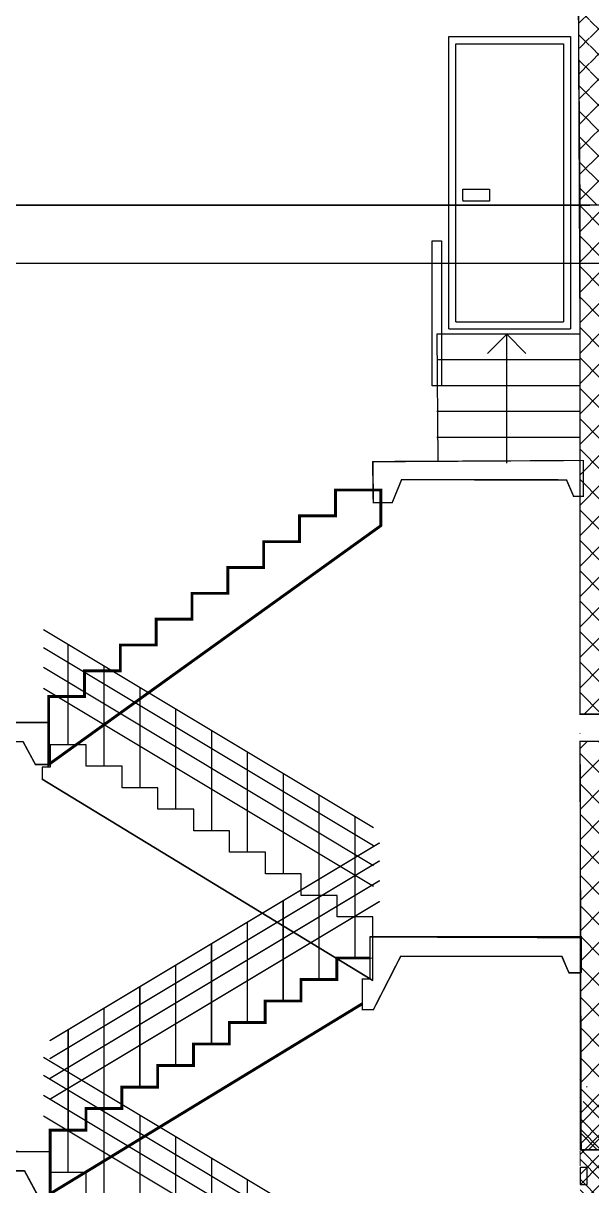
# Model space of a CAD drawing. Header units: inches. Extents: x -2431 to 214825, y 3 to 92804.
# Drawn here: x 159470 to 163436, y 44803 to 52909 of the extents above; entities that cross this region are included whole.
import ezdxf

# ---------------------------------------------------------------- set-up
doc = ezdxf.new("R2010")
doc.units = ezdxf.units.IN
doc.header["$MEASUREMENT"] = 0
for name, color, linetype, lineweight in [('A-FLOR', 250, 'Continuous', 9), ('A-WALL', 250, 'Continuous', 9), ('A-WALL-PATT', 250, 'Continuous', 25)]:
    doc.layers.add(name, color=color, linetype=linetype, lineweight=lineweight)
doc.layers.add('Фундамент', color=30, linetype='Continuous')

msp = doc.modelspace()

# ---------------------------------------------------------------- hatches: boundary and pattern name
h = msp.add_hatch()
h.set_pattern_fill('ANSI37', color=256, scale=1000)
h.set_pattern_definition([(45, (-196876.6952377865, 8232.42565988726), (-88.38834764831844, 88.38834764831844), []), (135, (-196876.6952377865, 8232.42565988726), (-88.38834764831844, -88.38834764831843), [])])
h.paths.add_polyline_path([(163416.8728969806, 53367.84560130723), (163346.7736419047, 53370.08318176854), (163354.447730572, 51640.74681734707), (163427.4477305721, 51640.74681734713)])
h.paths.add_polyline_path([(163497.3205860327, 53368.96439133142), (163422.3213877018, 53368.9643917444), (163427.4477305721, 51640.74681734713), (163502.447730572, 51640.74681734719)])
at = {"layer": 'A-WALL-PATT', "lineweight": 9}
h = msp.add_hatch(dxfattribs=at)
h.set_pattern_fill('FP_2', color=256, style=0, pattern_type=2)
h.set_pattern_definition([(45, (164716.2814225166, 26090.74681734701), (-106.0660171779821, 106.0660171779821), []), (135, (164716.2814225166, 26090.74681734701), (-106.0660171779821, -106.0660171779821), [])])
h.paths.add_polyline_path([(163500.447730572, 47900.81952743517), (163354.447730572, 47900.81952743517), (163354.447730572, 44440.74681734713), (163500.447730572, 44440.74681734713)])
h.paths.add_polyline_path([(163354.447730572, 48091.0948898489), (163500.447730572, 48091.0948898489), (163500.447730572, 51640.74681734707), (163354.447730572, 51640.74681734707)])
h = msp.add_hatch(dxfattribs=at)
h.set_pattern_fill('FP_3', color=256, style=0, pattern_type=2)
h.set_pattern_definition([(45, (164716.2814225166, 26690.74681734701), (-251.4471713899363, 251.4471713899363), []), (45, (164716.2814225166, 27071.74681734701), (-251.4471713899363, 251.4471713899363), [])])
h.paths.add_polyline_path([(163352.447730572, 45040.74681734713), (163354.447730572, 45040.74681734713), (163354.447730572, 48640.74681734713), (163352.447730572, 48640.74681734713), (163352.447730572, 45487.83385244384)], flags=0)
h = msp.add_hatch(dxfattribs=at)
h.set_pattern_fill('FP_3', color=256, style=0, pattern_type=2)
h.set_pattern_definition([(45, (164716.2814225166, 27290.74681734701), (-251.4471713899363, 251.4471713899363), []), (45, (164716.2814225166, 27671.74681734701), (-251.4471713899363, 251.4471713899363), [])])
h.paths.add_polyline_path([(163352.447730572, 42040.74681734713), (163354.447730572, 42040.74681734713), (163354.447730572, 45640.74681734713), (163352.447730572, 45640.74681734713), (163352.447730572, 42570.46314815222)], flags=0)
h = msp.add_hatch(dxfattribs=at)
h.set_pattern_fill('FP_2', color=256, style=0, pattern_type=2)
h.set_pattern_definition([(45, (164716.2814225166, 27290.74681734701), (-106.0660171779821, 106.0660171779821), []), (135, (164716.2814225166, 27290.74681734701), (-106.0660171779821, -106.0660171779821), [])])
h.paths.add_polyline_path([(163500.447730572, 45388.9989342253), (163354.447730572, 45388.9989342253), (163354.447730572, 42040.74681734713), (163500.447730572, 42040.74681734713)])
h.paths.add_polyline_path([(163355.883689857, 45490.74681734713), (163404.2844127769, 45490.74681734713), (163404.2844127769, 45530.74681734713), (163355.883689857, 45530.74681734713)])

# ---------------------------------------------------------------- linework, layer by layer
for p, q in [((163354.447730572, 51640.74681734719), (163341.8352945537, 53360.12118045182)), ((162437.9526694885, 50776.99040273711), (162437.9526694885, 52815.91662468028)), ((162437.9526694885, 52815.91662468028), (163288.5348203527, 52815.91662468028)), ((163288.5348203527, 52815.91662468028), (163288.5348203527, 50776.99040273711)), ((162487.9526694885, 50826.99040273711), (162487.9526694886, 52765.91662468028)), ((162487.9526694886, 52765.91662468028), (163238.5348203527, 52765.91662468028)), ((163238.5348203527, 52765.91662468028), (163238.5348203527, 50826.99040273711)), ((162536.6223424408, 51675.53680679452), (162536.6223424408, 51751.31858251145)), ((162536.6223424408, 51751.31858251145), (162722.1694800926, 51751.31858251145)), ((162722.1694800926, 51751.31858251145), (162722.1694800926, 51669.08694370947)), ((162368.0765086684, 51640.74681734707), (162315.6373692234, 51640.74681734707)), ((162536.6223424408, 51675.53680679452), (162536.6223424408, 51669.08694370947)), ((162722.1694800926, 51669.08694370947), (162536.6223424408, 51669.08694370947)), ((163502.447730572, 51640.74681734719), (163354.447730572, 51640.74681734707)), ((162487.9526694885, 50826.99040273711), (163238.5348203526, 50826.99040273711)), ((162437.9526694885, 50776.99040273711), (163288.5348203526, 50776.99040273711)), ((163354.447730572, 50740.74681734707), (162355.5765086684, 50740.74681734707)), ((162355.5765086684, 50740.74681734707), (162361.2090798963, 49853.3762146224)), ((162842.6765086684, 50740.74681734707), (162708.2737009984, 50606.34400967706)), ((162842.6765086684, 49840.74681734707), (162842.6765086684, 50740.74681734707)), ((162842.6765086684, 50740.74681734707), (162977.0793163384, 50606.34400967706)), ((163354.447730572, 50560.74681734707), (163354.447730572, 50740.74681734707)), ((163354.447730572, 50560.74681734707), (162355.5765086684, 50560.74681734707)), ((163354.447730572, 50380.74681734707), (163354.447730572, 50560.74681734707)), ((163354.447730572, 50380.74681734707), (162355.5765086684, 50380.74681734707)), ((163354.447730572, 50200.74681734707), (163354.447730572, 50380.74681734707)), ((163354.447730572, 50200.74681734707), (162355.5765086684, 50200.74681734707)), ((163354.447730572, 50020.74681734707), (163354.447730572, 50200.74681734707)), ((163354.447730572, 50020.74681734707), (162355.5765086684, 50020.74681734707)), ((163354.447730572, 49840.74681734707), (163354.447730572, 50020.74681734707)), ((161911.1394970783, 49653.66900025442), (161909.8821786598, 49851.7503662337)), ((161647.7790417868, 49473.66900025442), (161647.7790417868, 49653.66900025442)), ((161647.7790417868, 49653.66900025442), (161911.1394970783, 49653.66900025442)), ((161964.7878375351, 49405.33355700201), (161964.7878375351, 49566.01838195729)), ((161397.7790417868, 49293.66900025442), (161397.7790417868, 49473.66900025442)), ((161397.7790417868, 49473.66900025442), (161647.7790417868, 49473.66900025442)), ((159647.7790417868, 47739.9177916646), (161964.7878375351, 49405.33355700201)), ((161147.7790417868, 49113.66900025442), (161147.7790417868, 49293.66900025442)), ((161147.7790417868, 49293.66900025442), (161397.7790417868, 49293.66900025442)), ((160897.7790417868, 48933.66900025442), (160897.7790417868, 49113.66900025442)), ((160897.7790417868, 49113.66900025442), (161147.7790417868, 49113.66900025442)), ((160647.7790417868, 48753.66900025442), (160647.7790417868, 48933.66900025442)), ((160647.7790417868, 48933.66900025442), (160897.7790417868, 48933.66900025442)), ((160397.7790417868, 48573.66900025442), (160397.7790417868, 48753.66900025442)), ((160397.7790417868, 48753.66900025442), (160647.7790417868, 48753.66900025442)), ((160147.7790417868, 48393.66900025442), (160147.7790417868, 48573.66900025442)), ((160147.7790417868, 48573.66900025442), (160397.7790417868, 48573.66900025442)), ((159897.7790417868, 48213.66900025442), (159897.7790417868, 48393.66900025442)), ((159897.7790417868, 48393.66900025442), (160147.7790417868, 48393.66900025442)), ((159647.7790417868, 48033.66900025442), (159647.7790417868, 48213.66900025442)), ((159647.7790417868, 48213.66900025442), (159897.7790417868, 48213.66900025442)), ((163502.447730572, 48091.0948898489), (163354.447730572, 48091.0948898489)), ((163502.447730572, 47900.81952743517), (163354.447730572, 47900.81952743517)), ((161909.8821786586, 46233.79562577851), (159602.7476467676, 47637.76961318044)), ((161658.2265568321, 46390.66463066748), (161909.8821786586, 46392.49019580225)), ((161658.2265568321, 46240.66463066748), (161658.2265568321, 46390.66463066748)), ((161408.2265568321, 46090.66463066748), (161408.2265568321, 46240.66463066748)), ((161408.2265568321, 46240.66463066748), (161658.2265568321, 46240.66463066748)), ((159658.2265568321, 44746.91342207766), (161834.8518916249, 46071.46788915688)), ((161158.2265568321, 45940.66463066748), (161158.2265568321, 46090.66463066748)), ((161158.2265568321, 46090.66463066748), (161408.2265568321, 46090.66463066748)), ((160908.2265568321, 45790.66463066748), (160908.2265568321, 45940.66463066748)), ((160908.2265568321, 45940.66463066748), (161158.2265568321, 45940.66463066748)), ((160658.2265568321, 45640.66463066748), (160658.2265568321, 45790.66463066748)), ((160658.2265568321, 45790.66463066748), (160908.2265568321, 45790.66463066748)), ((160408.2265568321, 45490.66463066748), (160408.2265568321, 45640.66463066748)), ((160408.2265568321, 45640.66463066748), (160658.2265568321, 45640.66463066748)), ((160158.2265568321, 45340.66463066748), (160158.2265568321, 45490.66463066748)), ((160158.2265568321, 45490.66463066748), (160408.2265568321, 45490.66463066748)), ((159908.2265568321, 45190.66463066748), (159908.2265568321, 45340.66463066748)), ((159908.2265568321, 45340.66463066748), (160158.2265568321, 45340.66463066748)), ((159658.2265568321, 45040.66463066748), (159658.2265568321, 45190.66463066748)), ((159658.2265568321, 45190.66463066748), (159908.2265568321, 45190.66463066748)), ((163502.447730572, 45053.20426850743), (163354.447730572, 45053.20426850743)), ((163404.2844127769, 44930.74681734713), (163355.883689857, 44930.74681734713)), ((163355.883689857, 44930.74681734713), (163355.883689857, 44811.67644874461)), ((163404.2844127769, 44811.67644874461), (163404.2844127769, 44930.74681734713)), ((163355.883689857, 44811.67644874461), (163404.2844127769, 44811.67644874461))]:
    msp.add_line(p, q)
for points, const_width in [([(163502.447730572, 48091.79633605271), (163502.447730572, 51640.74681734719), (163500.0013305634, 53368.38599708088), (163341.8352945537, 53369.54278599488), (163354.447730572, 50740.74681734707), (163354.447730572, 48091.0948898489), (163502.447730572, 48091.0948898489)], 10), ([(163378.0101920849, 49609.695082222), (163309.9352566436, 49609.695082222), (163259.8010370768, 49724.58159211325), (162109.540236201, 49725.96439153783), (162043.8978412036, 49566.01838195726), (161911.6958580274, 49566.01838195731), (161909.8821786598, 49851.7503662337), (163378.0101920839, 49859.68078165338), (163378.0101920849, 49609.695082222)], 10), ([(159647.7790417868, 47739.9177916646), (161964.7878375351, 49405.33355700201), (161964.7878375351, 49566.01838195729), (161964.7878375351, 49654.00953226883), (161647.7790417868, 49654.00953226883), (161647.7790417868, 49473.66900025442), (161397.7790417868, 49473.66900025442), (161397.7790417868, 49293.66900025442), (161147.7790417868, 49293.66900025442), (161147.7790417868, 49113.66900025442), (160897.7790417868, 49113.66900025442), (160897.7790417868, 48933.66900025442), (160647.7790417868, 48933.66900025442), (160647.7790417868, 48753.66900025442), (160397.7790417868, 48753.66900025442), (160397.7790417868, 48573.66900025442), (160147.7790417868, 48573.66900025442), (160147.7790417868, 48393.66900025442), (159897.7790417868, 48393.66900025442), (159897.7790417868, 48213.66900025442), (159647.7790417868, 48213.66900025442), (159647.7790417868, 47739.9177916646)], 20), ([(158347.7620009694, 47783.76548750268), (158432.941906321, 47783.76548750268), (158483.0761258878, 47898.65199739393), (159469.4222010964, 47898.56981071428), (159555.0681595228, 47739.9177916646), (159647.7790417868, 47739.9177916646), (159647.7790417868, 48033.66900025442), (158347.7620009704, 48033.75118693407), (158347.7620009694, 47890.57582176762)], 10), ([(163510.0002155266, 45053.03327292891), (163362.0002155266, 45053.03327292891), (163354.447730572, 47900.81952743517), (163502.447730572, 47900.81952743517), (163510.0002155266, 45053.03327292891)], 10), ([(161957.19122654, 47194.50376635938), (159654.412745835, 45813.40832087737)], 10), ([(161957.19122654, 47068.99591400455), (159654.412745835, 45687.90046852254)], 10), ([(161784.0543677454, 46390.66463066748), (161784.0543677454, 47090.66463066748)], 10), ([(161957.19122654, 46930.67620045254), (159654.412745835, 45549.58075497052)], 10), ([(161533.2265568321, 46240.66463066748), (161533.2265568321, 46940.66463066748)], 10), ([(161957.19122654, 46785.60985412826), (159654.412745835, 45404.51440864624)], 10), ([(161283.2265568321, 46090.66463066748), (161283.2265568321, 46790.66463066748)], 10), ([(161033.2265568321, 45940.66463066748), (161033.2265568321, 46640.66463066748)], 10), ([(161889.8821786576, 46244.13715937369), (161889.8821786576, 46537.88836796351), (163362.0002155261, 46537.97055464316), (163362.0002155271, 46287.98485521177)], 10), ([(160783.2265568321, 45790.66463066748), (160783.2265568321, 46490.66463066748)], 10), ([(159658.2265568321, 44746.91342207766), (159658.2265568321, 45190.66463066748), (159908.2265568321, 45190.66463066748), (159908.2265568321, 45340.66463066748), (160158.2265568321, 45340.66463066748), (160158.2265568321, 45490.66463066748), (160408.2265568321, 45490.66463066748), (160408.2265568321, 45640.66463066748), (160658.2265568321, 45640.66463066748), (160658.2265568321, 45790.66463066748), (160908.2265568321, 45790.66463066748), (160908.2265568321, 45940.66463066748), (161158.2265568321, 45940.66463066748), (161158.2265568321, 46090.66463066748), (161408.2265568321, 46090.66463066748), (161408.2265568321, 46240.66463066748), (161658.2265568321, 46240.66463066748), (161658.2265568321, 46390.66463066748), (161889.8821786576, 46390.66463066748)], 20), ([(163362.0002155271, 46287.98485521177), (163276.8203101755, 46287.98485521177), (163226.6860906087, 46402.87136510302), (162103.2259978142, 46402.79209369185), (162022.0841618338, 46244.13715937363)], 10), ([(160533.2265568321, 45640.66463066748), (160533.2265568321, 46340.66463066748)], 10), ([(161889.8821786576, 46244.13715937369), (161834.8518916249, 46244.13715937369), (161834.8518916249, 46030.46058399748), (161912.8022809612, 46030.46058399748), (162022.0841618338, 46244.13715937363)], 10), ([(160283.2265568321, 45490.66463066748), (160283.2265568321, 46190.66463066748)], 10), ([(161834.8518916249, 46071.46788915688), (159658.2265568321, 44746.91342207766)], 20), ([(160033.2265568321, 45340.66463066748), (160033.2265568321, 46040.66463066748)], 10), ([(159783.2265568321, 45190.66463066748), (159783.2265568321, 45890.66463066748)], 10), ([(158358.2095160147, 44790.76111791574), (158443.3894213663, 44790.76111791574), (158493.5236409332, 44905.64762780699), (159479.8697161418, 44905.56544112734), (159565.5156745682, 44746.91342207766), (159658.2265568321, 44746.91342207766), (159658.2265568321, 45040.66463066748), (158358.2095160157, 45040.74681734713), (158358.2095160147, 44897.57145218068)], 10)]:
    msp.add_lwpolyline(points, dxfattribs=dict(const_width=const_width))
msp.add_lwpolyline([(162323.7265568312, 51390.96439153783), (162387.2292419081, 51390.96439153783), (162387.2292419081, 50380.74681734707), (162323.7265568312, 50380.74681734707)], close=True)
for points in [[(159610.9175089507, 48681.38597006023), (161913.6959896558, 47300.29052457822)], [(159784.0543677454, 47877.54683436833), (159784.0543677454, 48577.54683436833)], [(159610.9175089507, 48555.8781177054), (161913.6959896558, 47174.78267222339)], [(159610.9175089507, 48417.55840415339), (161913.6959896558, 47036.46295867137)], [(160034.8821786586, 47727.54683436833), (160034.8821786586, 48427.54683436833)], [(159610.9175089507, 48272.49205782911), (161913.6959896558, 46891.39661234709)], [(160284.8821786586, 47577.54683436833), (160284.8821786586, 48277.54683436833)], [(160534.8821786586, 47427.54683436833), (160534.8821786586, 48127.54683436833)], [(159519.4213601139, 48033.66900025442), (159647.7790417868, 48033.66900025442), (159647.7790417868, 47739.9177916646), (159555.0681595228, 47739.9177916646), (159469.4222010964, 47898.56981071428), (158483.0761258878, 47898.65199739393), (158432.941906321, 47783.76548750268), (158347.7620009694, 47783.76548750268), (158347.7620009704, 48033.75118693407), (159647.7790417868, 48033.66900025442)], [(159519.4213601139, 48033.66900025442), (159647.7790417868, 48033.66900025442), (159647.7790417868, 47739.9177916646), (159555.0681595228, 47739.9177916646), (159469.4222010964, 47898.56981071428), (158483.0761258878, 47898.65199739393), (158432.941906321, 47783.76548750268), (158347.7620009694, 47783.76548750268), (158347.7620009704, 48033.75118693407), (159647.7790417868, 48033.66900025442)], [(160784.8821786586, 47277.54683436833), (160784.8821786586, 47977.54683436833)], [(161909.8821786586, 46233.79562577851), (161909.8821786586, 46677.54683436833), (161659.8821786586, 46677.54683436833), (161659.8821786586, 46827.54683436833), (161409.8821786586, 46827.54683436833), (161409.8821786586, 46977.54683436833), (161159.8821786586, 46977.54683436833), (161159.8821786586, 47127.54683436833), (160909.8821786586, 47127.54683436833), (160909.8821786586, 47277.54683436833), (160659.8821786586, 47277.54683436833), (160659.8821786586, 47427.54683436833), (160409.8821786586, 47427.54683436833), (160409.8821786586, 47577.54683436833), (160159.8821786586, 47577.54683436833), (160159.8821786586, 47727.54683436833), (159909.8821786586, 47727.54683436833), (159909.8821786586, 47877.54683436833), (159658.2265568321, 47877.54683436833), (159658.2265568321, 47720.67782947936), (159602.7476467676, 47720.67782947936), (159602.7476467676, 47637.76961318044), (161909.8821786586, 46233.79562577851)], [(161034.8821786586, 47127.54683436833), (161034.8821786586, 47827.54683436833)], [(161284.8821786586, 46977.54683436833), (161284.8821786586, 47677.54683436833)], [(161534.8821786586, 46827.54683436833), (161534.8821786586, 47527.54683436833)], [(161784.8821786586, 46677.54683436833), (161784.8821786586, 47377.54683436833)], [(162022.0841618338, 46244.13715937363), (162103.2259978142, 46402.79209369185), (163226.6860906087, 46402.87136510302), (163276.8203101755, 46287.98485521177), (163362.0002155271, 46287.98485521177), (163362.0002155261, 46537.97055464316), (161889.8821786576, 46537.88836796351)], [(162022.0841618338, 46244.13715937363), (162103.2259978142, 46402.79209369185), (163226.6860906087, 46402.87136510302), (163276.8203101755, 46287.98485521177), (163362.0002155271, 46287.98485521177), (163362.0002155261, 46537.97055464316), (161889.8821786576, 46537.88836796351)], [(159610.9175089507, 45698.72313406842), (161913.6959896558, 44317.62768858641)], [(159610.9175089507, 45573.21528171359), (161913.6959896558, 44192.11983623157)], [(159784.0543677454, 44894.88399837651), (159784.0543677454, 45594.88399837651)], [(159610.9175089507, 45434.89556816157), (161913.6959896558, 44053.80012267955)], [(160034.8821786586, 44744.88399837651), (160034.8821786586, 45444.88399837651)], [(159610.9175089507, 45289.82922183729), (161913.6959896558, 43908.73377635527)], [(160284.8821786586, 44594.88399837651), (160284.8821786586, 45294.88399837651)], [(160534.8821786586, 44444.88399837651), (160534.8821786586, 45144.88399837651)], [(159529.8688751593, 45040.66463066748), (159658.2265568321, 45040.66463066748), (159658.2265568321, 44746.91342207766), (159565.5156745682, 44746.91342207766), (159479.8697161418, 44905.56544112734), (158493.5236409332, 44905.64762780699), (158443.3894213663, 44790.76111791574), (158358.2095160147, 44790.76111791574), (158358.2095160157, 45040.74681734713), (159658.2265568321, 45040.66463066748)], [(159529.8688751593, 45040.66463066748), (159658.2265568321, 45040.66463066748), (159658.2265568321, 44746.91342207766), (159565.5156745682, 44746.91342207766), (159479.8697161418, 44905.56544112734), (158493.5236409332, 44905.64762780699), (158443.3894213663, 44790.76111791574), (158358.2095160147, 44790.76111791574), (158358.2095160157, 45040.74681734713), (159658.2265568321, 45040.66463066748)], [(160784.8821786586, 44294.88399837651), (160784.8821786586, 44994.88399837651)], [(161909.8821786586, 43251.13278978669), (161909.8821786586, 43694.88399837651), (161659.8821786586, 43694.88399837651), (161659.8821786586, 43844.88399837651), (161409.8821786586, 43844.88399837651), (161409.8821786586, 43994.88399837651), (161159.8821786586, 43994.88399837651), (161159.8821786586, 44144.88399837651), (160909.8821786586, 44144.88399837651), (160909.8821786586, 44294.88399837651), (160659.8821786586, 44294.88399837651), (160659.8821786586, 44444.88399837651), (160409.8821786586, 44444.88399837651), (160409.8821786586, 44594.88399837651), (160159.8821786586, 44594.88399837651), (160159.8821786586, 44744.88399837651), (159909.8821786586, 44744.88399837651), (159909.8821786586, 44894.88399837651), (159658.2265568321, 44894.88399837651), (159658.2265568321, 44738.01499348754), (159602.7476467676, 44738.01499348754), (159602.7476467676, 44655.10677718862), (161909.8821786586, 43251.13278978669)], [(161034.8821786586, 44144.88399837651), (161034.8821786586, 44844.88399837651)]]:
    msp.add_lwpolyline(points)
at = {"layer": 'A-FLOR', "lineweight": 35}
for p, q in [((163423.447730571, 51640.74681734707), (158338.2095160137, 51640.74681734707)), ((163354.447730572, 45040.74681734713), (163352.447730572, 45040.74681734713)), ((163352.447730572, 44890.74681734713), (163355.883689857, 44890.74681734713)), ((163400.134261768, 44890.74681734713), (163404.2844127769, 44890.74681734713))]:
    msp.add_line(p, q, dxfattribs=at)
at = {"layer": 'A-WALL'}
for p, q in [((163354.447730572, 51640.74681734707), (163354.447730572, 48091.0948898489)), ((163354.447730572, 51640.74681734719), (163354.447730572, 48091.0948898489)), ((163354.447730572, 47900.81952743517), (163354.447730572, 45053.20426850743)), ((163354.447730572, 47900.81952743517), (163354.447730572, 45053.20426850743)), ((163354.447730572, 47900.81952743517), (163354.447730572, 45053.20426850743)), ((163354.447730572, 47900.81952743517), (163354.447730572, 45053.20426850743)), ((163354.447730572, 47900.81952743517), (163354.447730572, 45053.20426850743)), ((163354.447730572, 47900.81952743517), (163354.447730572, 45053.20426850743)), ((163354.447730572, 45040.74681734719), (163354.447730572, 44941.7924938174)), ((163354.447730572, 44890.74681734713), (163354.447730572, 44819.89815103752)), ((163354.447730572, 44890.74681734713), (163354.447730572, 44819.89815103752)), ((163354.447730572, 44890.74681734713), (163354.447730572, 44819.89815103757)), ((163354.447730572, 44890.74681734713), (163354.447730572, 44819.89815103752)), ((163354.447730572, 44890.74681734713), (163354.447730572, 44819.89815103752)), ((163354.447730572, 44890.74681734713), (163354.447730572, 44819.89815103752))]:
    msp.add_line(p, q, dxfattribs=at)
at = {"layer": 'A-WALL', "lineweight": 25}
msp.add_line((163354.4477305719, 45040.74681734713), (163352.447730572, 45040.74681734713), dxfattribs=at)
at = {"layer": 'A-WALL-PATT', "linetype": 'Continuous', "lineweight": 9}
for p, q in [((163474.0729136755, 45053.20426850754), (163354.447730572, 45172.82945161092)), ((163412.9055190862, 45053.20426850743), (163500.447730572, 45140.74647999322))]:
    msp.add_line(p, q, dxfattribs=at)
at = {"layer": 'Фундамент'}
msp.add_line((108840.5881897702, 51235.28092368413), (178978.6106215498, 51235.28092368413), dxfattribs=at)

doc.saveas('drawing.dxf')
